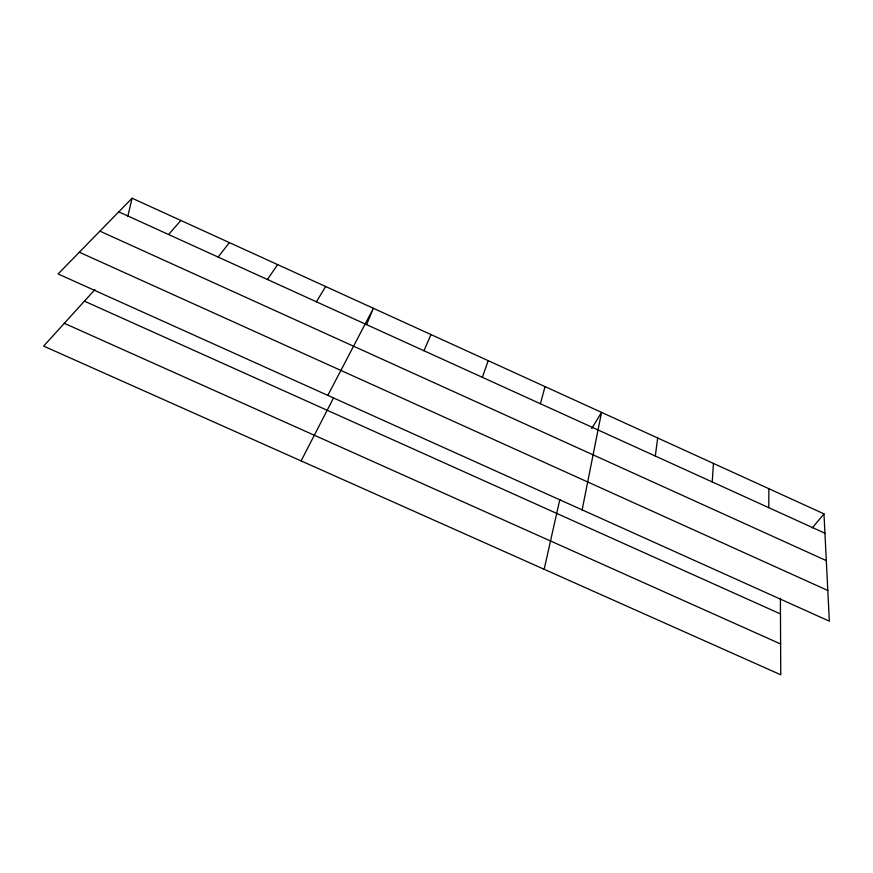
<?xml version="1.0" encoding="UTF-8"?>
<svg xmlns="http://www.w3.org/2000/svg" width="873" height="873" viewBox="0 0 873 873"><rect width="100%" height="100%" fill="white"/><g stroke="black" fill="none" stroke-linecap="round" stroke-linejoin="round"><path stroke-width="1.31" d="M768.764 507.671L768.884 488.727M712.215 481.94L713.459 463.432M655.317 456.033L657.675 437.984M582.138 509.876L601.541 412.372L591.719 428.501M544.163 569.283L559.833 499.454M127.818 216.231L132.085 198.215L823.97 513.848L829.35 621.172L58.109 273.947L132.085 198.215M540.387 403.73L545.047 386.608M482.365 377.322L488.182 360.669M366.627 324.581L373.382 308.289L327.833 395.382M423.962 350.739L430.967 334.566M301.109 460.9L333.399 398.175M316.43 301.796L325.629 286.508M267.422 279.491L277.636 264.606M218.141 257.066L229.381 242.596M812.425 527.805L823.97 513.848M168.587 234.521L180.864 220.465M94.961 289.541L43.65 346.101L780.757 674.785L780.386 598.158M64.318 323.326L780.604 643.979M84.419 301.163L780.462 613.948M79.334 252.221L827.811 590.486M118.772 211.844L824.941 533.239M99.915 231.149L826.316 560.63"/></g></svg>
